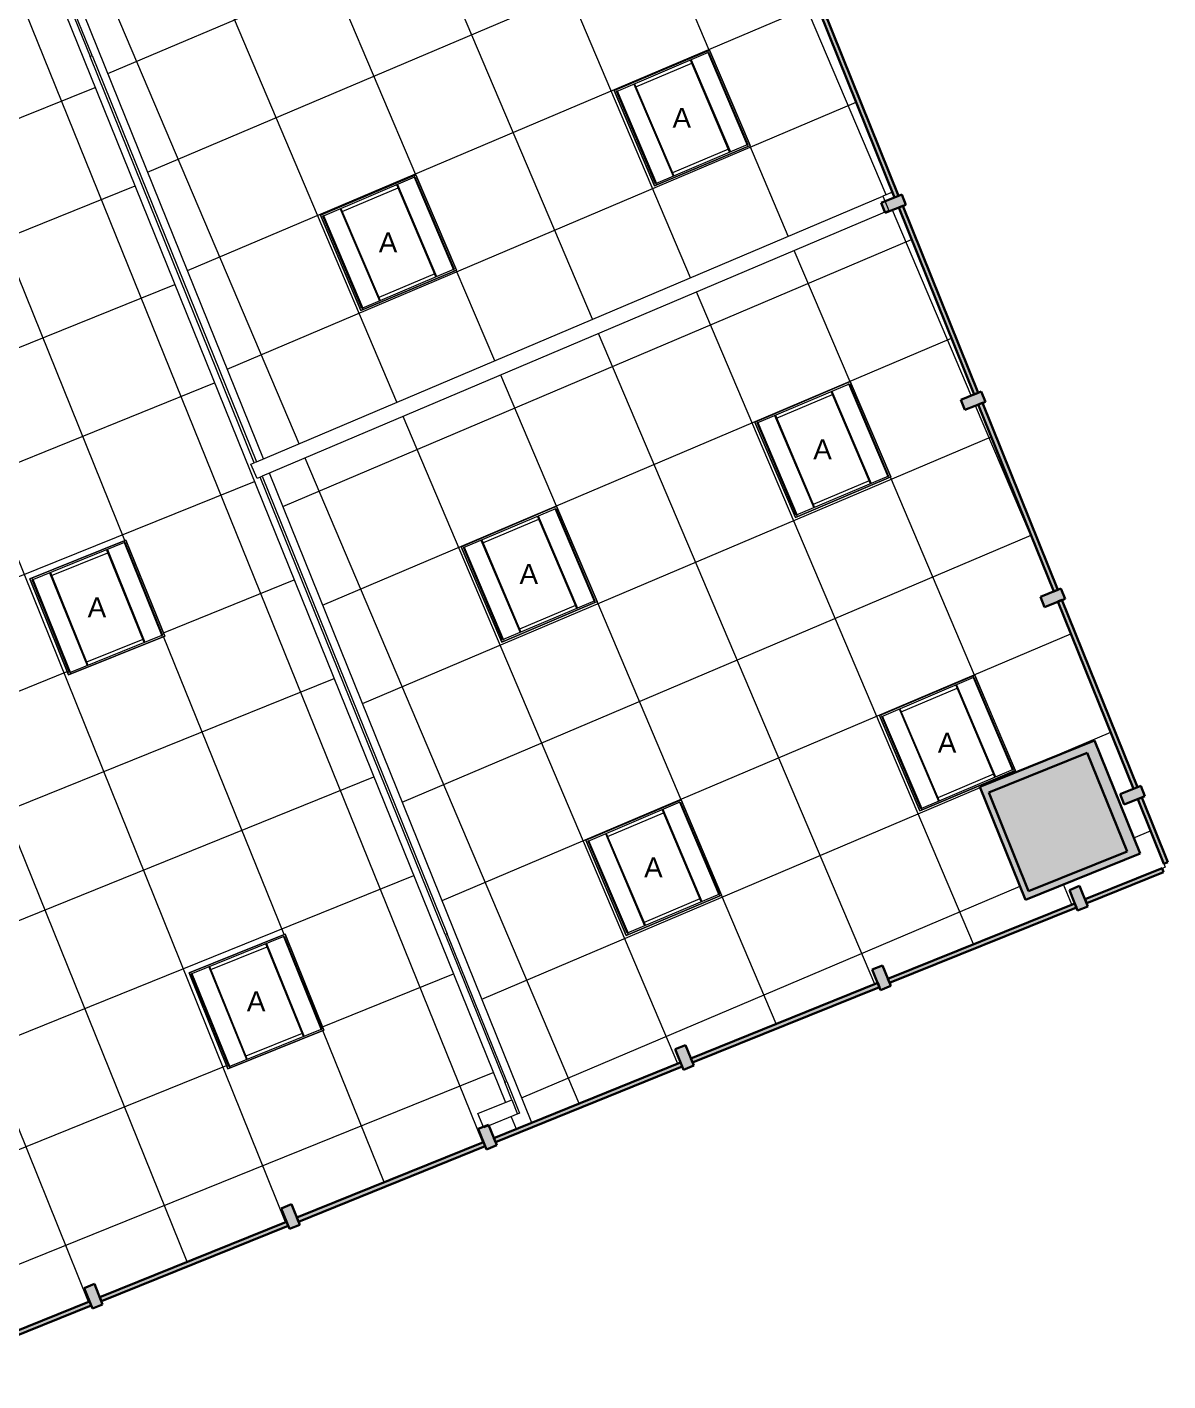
# Model space of a CAD drawing. Header units: inches. Extents: x 2359 to 5358, y 32 to 2545.
# Drawn here: x 5100.1 to 5357.8, y 154.7 to 460.5 of the extents above; entities that cross this region are included whole.
import ezdxf

# ---------------------------------------------------------------- set-up
doc = ezdxf.new("R2010")
doc.units = ezdxf.units.IN
doc.header["$MEASUREMENT"] = 0
for name, color, linetype, lineweight in [('A-CLNG', 13, 'Continuous', 18), ('A-CLNG-PATT', 13, 'Continuous', 18), ('A-GLAZ-CURT', 52, 'Continuous', 18), ('A-GLAZ-CWMG', 51, 'Continuous', 18), ('A-WALL', 113, 'Continuous', 18), ('A-WALL-PATT', 111, 'Continuous', 18), ('E-LITE-EQPM', 33, 'Continuous', 9), ('E-LITE-EQPM-IDEN', 33, 'Continuous', 9), ('I-WALL', 2, 'Continuous', 18), ('S-COLS', 52, 'Continuous', 18)]:
    doc.layers.add(name, color=color, linetype=linetype, lineweight=lineweight)
doc.styles.add('Arial', font='arial.ttf', dxfattribs={"height": 4.5})

# ---------------------------------------------------------------- blocks, each defined once
blk = doc.blocks.new('System Panel - Glazed-4875631-REFLECTED CEILING PLAN')
at = {"layer": 'A-GLAZ-CURT', "lineweight": 9}
blk.add_hatch(color=7, dxfattribs=at).paths.add_polyline_path([(9.37, 1.75), (-9.38, 1.75), (-9.38, 0.75), (9.37, 0.75), (9.37, 0.89)], flags=0)
at = {"layer": 'A-GLAZ-CURT', "color": 8, "lineweight": 30}
for p, q in [((-9.38, 0.75), (-9.38, 1.75)), ((-9.38, 1.75), (9.37, 1.75)), ((9.37, 0.75), (-9.38, 0.75)), ((9.37, 1.75), (9.37, 0.75))]:
    blk.add_line(p, q, dxfattribs=at)
blk = doc.blocks.new('System Panel - Glazed-4861171-REFLECTED CEILING PLAN')
at = {"layer": 'A-GLAZ-CURT', "lineweight": 9}
blk.add_hatch(color=7, dxfattribs=at).paths.add_polyline_path([(22.75, 0.75), (22.75, 1.75), (-22.75, 1.75), (-22.75, 0.75), (-14.09, 0.75)], flags=0)
at = {"layer": 'A-GLAZ-CURT', "color": 8, "lineweight": 30}
for p, q in [((-22.75, 0.75), (-22.75, 1.75)), ((-22.75, 1.75), (22.75, 1.75)), ((22.75, 0.75), (-22.75, 0.75)), ((22.75, 1.75), (22.75, 0.75))]:
    blk.add_line(p, q, dxfattribs=at)
blk = doc.blocks.new('System Panel - Glazed-4875708-REFLECTED CEILING PLAN')
at = {"layer": 'A-GLAZ-CURT', "lineweight": 9}
blk.add_hatch(color=7, dxfattribs=at).paths.add_polyline_path([(22.81, 0.75), (22.81, 1.75), (-22.81, 1.75), (-22.81, 0.75), (18.89, 0.75)], flags=0)
at = {"layer": 'A-GLAZ-CURT', "color": 8, "lineweight": 30}
for p, q in [((-22.81, 0.75), (-22.81, 1.75)), ((-22.81, 1.75), (22.81, 1.75)), ((22.81, 0.75), (-22.81, 0.75)), ((22.81, 1.75), (22.81, 0.75))]:
    blk.add_line(p, q, dxfattribs=at)
blk = doc.blocks.new('System Panel - Glazed-4875702-REFLECTED CEILING PLAN')
at = {"layer": 'A-GLAZ-CURT', "lineweight": 9}
blk.add_hatch(color=7, dxfattribs=at).paths.add_polyline_path([(7.88, 0.75), (7.88, 1.75), (-7.88, 1.75), (-7.88, 0.75), (-5.02, 0.75)], flags=0)
at = {"layer": 'A-GLAZ-CURT', "color": 8, "lineweight": 30}
for p, q in [((-7.88, 0.75), (-7.88, 1.75)), ((-7.88, 1.75), (7.88, 1.75)), ((7.88, 0.75), (-7.88, 0.75)), ((7.88, 1.75), (7.88, 0.75))]:
    blk.add_line(p, q, dxfattribs=at)
blk = doc.blocks.new('Rectangular Mullion - 2_5_ x 5_ rectangular-4861165-REFLECTED CEILING PLAN')
at = {"layer": 'A-GLAZ-CWMG', "lineweight": 9}
blk.add_hatch(color=7, dxfattribs=at).paths.add_polyline_path([(-1.25, -2.5), (-1.25, 2.5), (1.25, 2.5), (1.25, -2.5)], flags=0)
at = {"layer": 'A-GLAZ-CWMG', "color": 8, "lineweight": 30}
for p, q in [((1.25, 2.5), (-1.25, 2.5)), ((-1.25, 2.5), (-1.25, -2.5)), ((1.25, -2.5), (1.25, 2.5)), ((-1.25, -2.5), (1.25, -2.5))]:
    blk.add_line(p, q, dxfattribs=at)
blk = doc.blocks.new('Concrete-Rectangular-Column - 24 x 24-4877178-REFLECTED CEILING PLAN')
at = {"layer": 'S-COLS', "lineweight": 9}
blk.add_hatch(color=7, dxfattribs=at).paths.add_polyline_path([(12, -12), (12, 12), (-12, 12), (-12, -12)], flags=0)
at = {"layer": 'S-COLS', "color": 8, "lineweight": 30}
for p, q in [((-12, 12), (12, 12)), ((-12, -12), (-12, 12)), ((12, 12), (12, -12)), ((12, -12), (-12, -12))]:
    blk.add_line(p, q, dxfattribs=at)
blk = doc.blocks.new('L-Recessed-Axis-Duo - 2 x 2-4559999-REFLECTED CEILING PLAN')
at = {"layer": 'E-LITE-EQPM'}
for p, q in [((-11.7, 11.7), (-11.7, -11.7)), ((11.7, 11.7), (-11.7, 11.7)), ((-11.37, 11.26), (-11.37, 11.27)), ((-11.37, 11.14), (-11.37, 11.26)), ((-11.37, 11.14), (11.38, 11.14)), ((11.32, 11.32), (-11.32, 11.32)), ((-11.32, 11.32), (-11.32, -11.32)), ((11.32, -11.32), (11.32, 11.32)), ((11.38, 11.27), (11.38, 11.26)), ((11.38, 11.26), (11.38, 11.14)), ((11.7, -11.7), (11.7, 11.7)), ((-11.32, 7.03), (11.32, 7.03)), ((-11.32, 7.02), (11.32, 7.02)), ((-11.32, 6.85), (11.32, 6.85)), ((-10.57, 6.86), (-10.57, -6.86)), ((10.57, -6.86), (10.57, 6.86)), ((11.32, -6.85), (-11.32, -6.85)), ((-11.32, -7.02), (11.32, -7.02)), ((-11.32, -7.03), (11.32, -7.03)), ((-11.7, -11.7), (11.7, -11.7)), ((-11.37, -11.26), (-11.37, -11.14)), ((-11.37, -11.14), (11.38, -11.14)), ((-11.37, -11.27), (-11.37, -11.26)), ((-11.32, -11.32), (11.32, -11.32)), ((11.38, -11.14), (11.38, -11.26)), ((11.38, -11.26), (11.38, -11.27))]:
    blk.add_line(p, q, dxfattribs=at)
for points, knots in [([(-11.64, 11.64), (-11.65, 11.65), (-11.65, 11.65), (-11.66, 11.66), (-11.67, 11.67), (-11.68, 11.68), (-11.68, 11.68), (-11.69, 11.69), (-11.69, 11.69), (-11.7, 11.7), (-11.7, 11.7), (-11.7, 11.7), (-11.7, 11.7)], [0, 0, 0, 0, 0.166667, 0.25, 0.333333, 0.416667, 0.5, 0.583333, 0.666667, 0.75, 0.833333, 1, 1, 1, 1]), ([(11.64, 11.64), (11.65, 11.65), (11.65, 11.65), (11.66, 11.66), (11.67, 11.67), (11.68, 11.68), (11.68, 11.68), (11.69, 11.69), (11.69, 11.69), (11.7, 11.7), (11.7, 11.7), (11.7, 11.7), (11.7, 11.7)], [0, 0, 0, 0, 0.166667, 0.25, 0.333333, 0.416667, 0.5, 0.583333, 0.666667, 0.75, 0.833333, 1, 1, 1, 1]), ([(-11.7, -11.7), (-11.7, -11.7), (-11.7, -11.7), (-11.7, -11.7), (-11.69, -11.69), (-11.69, -11.69), (-11.68, -11.68), (-11.68, -11.68), (-11.67, -11.67), (-11.66, -11.66), (-11.65, -11.65), (-11.65, -11.65), (-11.64, -11.64)], [-1, -1, -1, -1, -0.833333, -0.75, -0.666667, -0.583333, -0.5, -0.416667, -0.333333, -0.25, -0.166667, 0, 0, 0, 0]), ([(11.64, -11.64), (11.65, -11.65), (11.65, -11.65), (11.66, -11.66), (11.67, -11.67), (11.68, -11.68), (11.68, -11.68), (11.69, -11.69), (11.69, -11.69), (11.7, -11.7), (11.7, -11.7), (11.7, -11.7), (11.7, -11.7)], [0, 0, 0, 0, 0.166667, 0.25, 0.333333, 0.416667, 0.5, 0.583333, 0.666667, 0.75, 0.833333, 1, 1, 1, 1])]:
    blk.add_open_spline(points, degree=3, knots=knots, dxfattribs=at)
blk = doc.blocks.new('L-Recessed-Axis-Duo - 2 x 2-V8-REFLECTED CEILING PLAN')
at = {"layer": 'E-LITE-EQPM'}
for p, q in [((-11.7, 11.7), (-11.7, -11.7)), ((11.7, 11.7), (-11.7, 11.7)), ((-11.37, 11.26), (-11.37, 11.27)), ((-11.37, 11.14), (-11.37, 11.26)), ((-11.37, 11.14), (11.38, 11.14)), ((11.32, 11.32), (-11.32, 11.32)), ((-11.32, 11.32), (-11.32, -11.32)), ((11.32, -11.32), (11.32, 11.32)), ((11.38, 11.27), (11.38, 11.26)), ((11.38, 11.26), (11.38, 11.14)), ((11.7, -11.7), (11.7, 11.7)), ((-11.32, 7.02), (11.32, 7.02)), ((-11.32, 6.85), (11.32, 6.85)), ((-11.31, 7.03), (11.32, 7.03)), ((-10.57, 6.86), (-10.57, -6.86)), ((10.57, -6.86), (10.57, 6.86)), ((11.32, -6.85), (-11.32, -6.85)), ((-11.32, -7.02), (11.32, -7.02)), ((-11.32, -7.03), (11.32, -7.03)), ((-11.7, -11.7), (11.7, -11.7)), ((-11.37, -11.26), (-11.37, -11.14)), ((-11.37, -11.14), (11.38, -11.14)), ((-11.37, -11.27), (-11.37, -11.26)), ((-11.32, -11.32), (11.32, -11.32)), ((11.38, -11.14), (11.38, -11.26)), ((11.38, -11.26), (11.38, -11.27))]:
    blk.add_line(p, q, dxfattribs=at)
for points, knots in [([(-11.64, 11.64), (-11.65, 11.65), (-11.65, 11.65), (-11.66, 11.66), (-11.67, 11.67), (-11.68, 11.68), (-11.68, 11.68), (-11.69, 11.69), (-11.69, 11.69), (-11.7, 11.7), (-11.7, 11.7), (-11.7, 11.7), (-11.7, 11.7)], [0, 0, 0, 0, 0.166667, 0.25, 0.333333, 0.416667, 0.5, 0.583333, 0.666667, 0.75, 0.833333, 1, 1, 1, 1]), ([(11.64, 11.64), (11.65, 11.65), (11.65, 11.65), (11.66, 11.66), (11.67, 11.67), (11.68, 11.68), (11.68, 11.68), (11.69, 11.69), (11.69, 11.69), (11.7, 11.7), (11.7, 11.7), (11.7, 11.7), (11.7, 11.7)], [0, 0, 0, 0, 0.166667, 0.25, 0.333333, 0.416667, 0.5, 0.583333, 0.666667, 0.75, 0.833333, 1, 1, 1, 1]), ([(-11.7, -11.7), (-11.7, -11.7), (-11.7, -11.7), (-11.7, -11.7), (-11.69, -11.69), (-11.69, -11.69), (-11.68, -11.68), (-11.68, -11.68), (-11.67, -11.67), (-11.66, -11.66), (-11.65, -11.65), (-11.65, -11.65), (-11.64, -11.64)], [-1, -1, -1, -1, -0.833333, -0.75, -0.666667, -0.583333, -0.5, -0.416667, -0.333333, -0.25, -0.166667, 0, 0, 0, 0]), ([(11.64, -11.64), (11.65, -11.65), (11.65, -11.65), (11.66, -11.66), (11.67, -11.67), (11.68, -11.68), (11.68, -11.68), (11.69, -11.69), (11.69, -11.69), (11.7, -11.7), (11.7, -11.7), (11.7, -11.7), (11.7, -11.7)], [0, 0, 0, 0, 0.166667, 0.25, 0.333333, 0.416667, 0.5, 0.583333, 0.666667, 0.75, 0.833333, 1, 1, 1, 1])]:
    blk.add_open_spline(points, degree=3, knots=knots, dxfattribs=at)

msp = doc.modelspace()

# ---------------------------------------------------------------- hatches: boundary and pattern name
at = {"layer": 'A-CLNG-PATT'}
h = msp.add_hatch(dxfattribs=at)
h.set_pattern_fill('FP_1', color=256, style=0, pattern_type=2)
h.set_pattern_definition([(292, (4951.716, 510.087), (-22.2524, -8.9906), []), (202, (4951.716, 510.087), (-8.9906, 22.2524), [])])
h.paths.add_polyline_path([(5073.07, 156.01), (5114.21, 172.62), (5112.99, 175.64), (5115.31, 176.57), (5116.52, 173.56), (5158.71, 190.61), (5157.49, 193.62), (5159.81, 194.56), (5161.03, 191.54), (5203.22, 208.59), (5202, 211.6), (5203.16, 212.07), (5201.94, 215.08), (5208.13, 217.58), (5042.73, 626.96), (5008.73, 613.21), (4959.88, 734.11), (4935.79, 724.39), (4894.76, 825.93), (4827.22, 798.64), (4804.93, 853.82), (4692.89, 808.58), (4737.83, 697.32), (4849.88, 742.57), (4938.27, 523.78), (5008.1, 551.99), (5009.42, 548.74), (4927.75, 515.7), (4953.03, 453.13), (4965.99, 458.37), (4965.99, 458.37), (4976.65, 431.96), (4963.69, 426.73), (5061.65, 184.27), (5073.72, 189.15), (5084.12, 163.42), (5080.87, 162.11), (5080.1, 164.02), (5071.28, 160.45), (5072.67, 156.99)], flags=0)
h.paths.add_polyline_path([(5077.79, 199.08), (5069.02, 220.78), (5090.72, 229.54), (5099.49, 207.84), (5079.57, 199.8)], flags=0)
h.paths.add_polyline_path([(5205.53, 209.52), (5210.57, 211.56), (5209.44, 214.34), (5204.41, 212.3), (5204.71, 211.56)], flags=0)
h.paths.add_polyline_path([(5145.46, 225.12), (5136.69, 246.82), (5158.39, 255.59), (5167.16, 233.89), (5150.81, 227.28)], flags=0)
h.paths.add_polyline_path([(5041.82, 288.09), (5033.06, 309.79), (5054.76, 318.55), (5063.52, 296.85), (5047.19, 290.25)], flags=0)
h.paths.add_polyline_path([(5109.5, 314.13), (5100.73, 335.83), (5122.43, 344.6), (5131.2, 322.9), (5111.95, 315.12)], flags=0)
h.paths.add_polyline_path([(5005.48, 378.04), (4996.71, 399.74), (5018.41, 408.51), (5027.18, 386.81), (5008.33, 379.19)], flags=0)
h.paths.add_polyline_path([(5073.15, 404.09), (5064.39, 425.79), (5086.08, 434.55), (5094.85, 412.85), (5079.57, 406.68)], flags=0)
h.paths.add_polyline_path([(4970.04, 465.9), (4961.27, 487.6), (4982.97, 496.36), (4991.73, 474.67), (4972.37, 466.84)], flags=0)
h.paths.add_polyline_path([(5037.56, 492.19), (5028.79, 513.89), (5050.49, 522.66), (5059.25, 500.96), (5040.71, 493.47)], flags=0)
h.paths.add_polyline_path([(4956.19, 564.19), (4947.42, 585.89), (4969.12, 594.65), (4977.88, 572.95), (4956.52, 564.32)], flags=0)
h.paths.add_polyline_path([(4919.68, 653.79), (4910.91, 675.49), (4932.61, 684.25), (4941.38, 662.55), (4924.13, 655.59)], flags=0)
h.paths.add_polyline_path([(4754.71, 740.59), (4736.35, 786.03), (4737.97, 786.68), (4756.33, 741.25), (4754.88, 740.67)], flags=0)
h.paths.add_polyline_path([(4883.7, 742.36), (4874.93, 764.05), (4896.63, 772.82), (4905.39, 751.12), (4887.52, 743.9)], flags=0)
h.paths.add_polyline_path([(4798.7, 758.34), (4780.34, 803.78), (4781.97, 804.43), (4800.32, 759)], flags=0)
h = msp.add_hatch(dxfattribs=at)
h.set_pattern_fill('FP_6', color=256, style=0, pattern_type=2)
h.set_pattern_definition([(203, (5200.52, 458.766), (-9.3775, 22.092), []), (113, (5200.52, 458.766), (22.092, 9.3775), [])])
h.paths.add_polyline_path([(5153.52, 362.93), (5295.54, 423.21), (5278.97, 464.19), (5275.97, 462.98), (5275.03, 465.3), (5278.04, 466.52), (5260.99, 508.7), (5257.98, 507.48), (5257.05, 509.8), (5260.06, 511.02), (5243.19, 552.77), (5101.17, 492.48), (5153.51, 362.94)], flags=0)
h.paths.add_polyline_path([(5175.52, 396.43), (5166.38, 417.97), (5187.92, 427.11), (5197.06, 405.57), (5176.72, 396.94)], flags=0)
h.paths.add_polyline_path([(5241.85, 424.58), (5232.71, 446.13), (5254.25, 455.27), (5263.4, 433.73), (5247.96, 427.18)], flags=0)
h.paths.add_polyline_path([(5147.05, 462.56), (5137.91, 484.1), (5159.45, 493.25), (5168.59, 471.71), (5150.81, 464.16)], flags=0)
h.paths.add_polyline_path([(5213.66, 490.84), (5204.52, 512.38), (5226.06, 521.52), (5235.21, 499.98), (5215.58, 491.65)], flags=0)
h = msp.add_hatch(dxfattribs=at)
h.set_pattern_fill('FP_7', color=256, style=0, pattern_type=2)
h.set_pattern_definition([(293, (5260.485, 317.495), (-22.092, -9.3775), []), (203, (5260.485, 317.495), (-9.3775, 22.092), [])])
h.paths.add_polyline_path([(5214.1, 212.98), (5247.72, 226.57), (5246.5, 229.58), (5248.82, 230.52), (5250.04, 227.5), (5292.23, 244.55), (5291.01, 247.56), (5293.33, 248.5), (5294.54, 245.49), (5336.73, 262.53), (5335.51, 265.54), (5337.83, 266.48), (5339.05, 263.47), (5356.43, 270.49), (5356.47, 270.4), (5357.16, 270.68), (5350.94, 286.07), (5347.93, 284.85), (5347, 287.17), (5350.01, 288.39), (5332.92, 330.68), (5329.91, 329.47), (5328.97, 331.78), (5331.99, 333), (5314.93, 375.18), (5311.93, 373.97), (5310.99, 376.29), (5314, 377.51), (5296.96, 419.69), (5293.95, 418.48), (5293.86, 418.7), (5154.83, 359.68), (5213.31, 214.92)], flags=0)
h.paths.add_polyline_path([(5235.44, 255.26), (5226.3, 276.8), (5247.84, 285.95), (5256.98, 264.41), (5241.48, 257.83)], flags=0)
h.paths.add_polyline_path([(5325.62, 263.34), (5315.32, 288.84), (5341.18, 299.29), (5351.48, 273.79), (5327.56, 264.12)], flags=0)
h.paths.add_polyline_path([(5301.78, 283.42), (5292.63, 304.96), (5314.17, 314.1), (5323.32, 292.56), (5306.25, 285.32)], flags=0)
h.paths.add_polyline_path([(5207.31, 321.54), (5198.17, 343.08), (5219.71, 352.22), (5228.85, 330.68), (5209.1, 322.3)], flags=0)
h.paths.add_polyline_path([(5273.64, 349.69), (5264.5, 371.24), (5286.04, 380.38), (5295.19, 358.84), (5277.66, 351.4)], flags=0)
at = {"layer": 'A-WALL-PATT', "lineweight": 9}
for points in [[(5316.63, 285.6), (5317.88, 286.1), (5317.3, 287.54), (5339.55, 296.53), (5340.13, 295.09), (5342.49, 296.05), (5341.18, 299.29), (5315.32, 288.84), (5316.1, 286.91)], [(5348.24, 272.47), (5351.48, 273.79), (5342.49, 296.05), (5340.13, 295.09), (5348.54, 274.28), (5347.66, 273.92), (5348.12, 272.76)], [(5324.31, 266.58), (5325.56, 267.09), (5317.88, 286.1), (5316.63, 285.6), (5323.51, 268.57)], [(5325.62, 263.34), (5348.24, 272.47), (5347.66, 273.92), (5326.29, 265.29), (5325.56, 267.09), (5324.31, 266.58), (5324.84, 265.29)]]:
    msp.add_hatch(color=7, dxfattribs=at).paths.add_polyline_path(points, flags=0)

# ---------------------------------------------------------------- linework, layer by layer
at = {"layer": 'A-CLNG'}
for p, q in [((5042.73, 626.96), (5208.13, 217.58)), ((5153.52, 362.93), (5101.17, 492.48)), ((5254.25, 455.27), (5232.71, 446.13)), ((5263.4, 433.73), (5254.25, 455.27)), ((5232.71, 446.13), (5241.85, 424.58)), ((5241.85, 424.58), (5263.4, 433.73)), ((5187.92, 427.11), (5166.38, 417.97)), ((5197.06, 405.57), (5187.92, 427.11)), ((5295.54, 423.21), (5293.35, 422.28)), ((5166.38, 417.97), (5175.52, 396.43)), ((5175.52, 396.43), (5197.06, 405.57)), ((5286.04, 380.38), (5264.5, 371.24)), ((5295.19, 358.84), (5286.04, 380.38)), ((5264.5, 371.24), (5273.64, 349.69)), ((5214.1, 212.98), (5154.83, 359.68)), ((5273.64, 349.69), (5295.19, 358.84)), ((5219.71, 352.22), (5198.17, 343.08)), ((5228.85, 330.68), (5219.71, 352.22)), ((5122.43, 344.6), (5100.73, 335.83)), ((5131.2, 322.9), (5122.43, 344.6)), ((5198.17, 343.08), (5207.31, 321.54)), ((5100.73, 335.83), (5109.5, 314.13)), ((5207.31, 321.54), (5228.85, 330.68)), ((5109.5, 314.13), (5131.2, 322.9)), ((5314.17, 314.1), (5292.63, 304.96)), ((5323.32, 292.56), (5314.17, 314.1)), ((5292.63, 304.96), (5301.78, 283.42)), ((5301.78, 283.42), (5323.32, 292.56)), ((5247.84, 285.95), (5226.3, 276.8)), ((5256.98, 264.41), (5247.84, 285.95)), ((5226.3, 276.8), (5235.44, 255.26)), ((5357.16, 270.68), (5356.47, 270.4)), ((5356.85, 271.47), (5357.16, 270.68)), ((5235.44, 255.26), (5256.98, 264.41)), ((5158.39, 255.59), (5136.69, 246.82)), ((5167.16, 233.89), (5158.39, 255.59)), ((5136.69, 246.82), (5145.46, 225.12)), ((5145.46, 225.12), (5167.16, 233.89)), ((5209.44, 214.34), (5210.57, 211.56))]:
    msp.add_line(p, q, dxfattribs=at)
at = {"layer": 'A-WALL'}
for p, q in [((5151.89, 362.24), (5151.43, 362.04)), ((5152.74, 358.8), (5153.2, 358.99)), ((5209.58, 218.17), (5210.89, 214.92))]:
    msp.add_line(p, q, dxfattribs=at)
at = {"layer": 'I-WALL', "lineweight": 9}
for p, q in [((5100.85, 487.2), (5114.34, 453.82)), ((5114.8, 454.01), (5101.31, 487.39)), ((5194.5, 255.49), (5207.99, 222.11)), ((5208.45, 222.3), (5194.96, 255.67))]:
    msp.add_line(p, q, dxfattribs=at)
at = {"layer": 'I-WALL'}
for p, q in [((5114.34, 453.82), (5114.8, 454.01)), ((5151.43, 362.04), (5114.34, 453.82)), ((5114.8, 454.01), (5151.89, 362.24)), ((5151.89, 362.24), (5293.35, 422.28)), ((5293.35, 422.28), (5294.72, 419.06)), ((5294.72, 419.06), (5153.2, 358.99)), ((5150.67, 361.72), (5151.43, 362.04)), ((5152.04, 358.5), (5150.67, 361.72)), ((5152.74, 358.8), (5152.04, 358.5)), ((5194.5, 255.49), (5152.74, 358.8)), ((5153.2, 358.99), (5194.96, 255.67)), ((5194.96, 255.67), (5194.5, 255.49)), ((5207.99, 222.11), (5208.45, 222.3)), ((5209.58, 218.17), (5207.99, 222.11)), ((5208.45, 222.3), (5211.36, 215.11)), ((5201.94, 215.08), (5209.58, 218.17)), ((5203.25, 211.84), (5201.94, 215.08)), ((5211.36, 215.11), (5203.25, 211.84))]:
    msp.add_line(p, q, dxfattribs=at)
at = {"layer": 'I-WALL', "color": 8, "lineweight": 30}
for p, q in [((5315.32, 288.84), (5341.18, 299.29)), ((5341.18, 299.29), (5351.48, 273.79)), ((5325.62, 263.34), (5315.32, 288.84)), ((5351.48, 273.79), (5325.62, 263.34))]:
    msp.add_line(p, q, dxfattribs=at)

# ---------------------------------------------------------------- block references
at = {"layer": 'A-GLAZ-CURT', "lineweight": 9}
for name, p, rotation in [('System Panel - Glazed-4861171-REFLECTED CEILING PLAN', (5286.81, 442.82), 291.9999999999997), ('System Panel - Glazed-4861171-REFLECTED CEILING PLAN', (5304.79, 398.32), 291.9999999999997), ('System Panel - Glazed-4861171-REFLECTED CEILING PLAN', (5322.77, 353.81), 291.9999999999997), ('System Panel - Glazed-4875708-REFLECTED CEILING PLAN', (5340.77, 309.25), 291.9999999999997), ('System Panel - Glazed-4875702-REFLECTED CEILING PLAN', (5353.2, 278.49), 291.9999999999997), ('System Panel - Glazed-4875631-REFLECTED CEILING PLAN', (5347.46, 267.67), 201.9999999999998), ('System Panel - Glazed-4861171-REFLECTED CEILING PLAN', (5315.36, 254.7), 201.9999999999998), ('System Panel - Glazed-4861171-REFLECTED CEILING PLAN', (5270.85, 236.72), 201.9999999999998), ('System Panel - Glazed-4861171-REFLECTED CEILING PLAN', (5226.35, 218.74), 201.9999999999998), ('System Panel - Glazed-4861171-REFLECTED CEILING PLAN', (5181.84, 200.76), 201.9999999999998), ('System Panel - Glazed-4861171-REFLECTED CEILING PLAN', (5137.34, 182.78), 201.9999999999998), ('System Panel - Glazed-4861171-REFLECTED CEILING PLAN', (5092.83, 164.8), 201.9999999999998)]:
    msp.add_blockref(name, p, dxfattribs=dict(at, rotation=rotation))
at = {"layer": 'A-GLAZ-CWMG', "lineweight": 9, "extrusion": (0, 0, -1)}
for p, rotation in [((-5295.8, 420.57), 248.0000000000003), ((-5313.78, 376.07), 248.0000000000003), ((-5331.76, 331.56), 248.0000000000003), ((-5349.78, 286.95), 248.0000000000003), ((-5337.61, 263.69), 338.0000000000002), ((-5293.1, 245.71), 338.0000000000002), ((-5248.6, 227.73), 338.0000000000002), ((-5204.09, 209.75), 338.0000000000002), ((-5159.59, 191.77), 338.0000000000002), ((-5115.08, 173.79), 338.0000000000002)]:
    msp.add_blockref('Rectangular Mullion - 2_5_ x 5_ rectangular-4861165-REFLECTED CEILING PLAN', p, dxfattribs=dict(at, rotation=rotation))
at = {"layer": 'E-LITE-EQPM', "extrusion": (0, 0, -1)}
for name, p, rotation in [('L-Recessed-Axis-Duo - 2 x 2-4559999-REFLECTED CEILING PLAN', (-5248.05, 439.93), 247.0000000000002), ('L-Recessed-Axis-Duo - 2 x 2-4559999-REFLECTED CEILING PLAN', (-5181.72, 411.77), 247.0000000000002), ('L-Recessed-Axis-Duo - 2 x 2-4559999-REFLECTED CEILING PLAN', (-5279.84, 365.04), 247.0000000000002), ('L-Recessed-Axis-Duo - 2 x 2-V8-REFLECTED CEILING PLAN', (-5213.51, 336.88), 247.0000000000002), ('L-Recessed-Axis-Duo - 2 x 2-4559999-REFLECTED CEILING PLAN', (-5115.96, 329.36), 248.0000000000003), ('L-Recessed-Axis-Duo - 2 x 2-4559999-REFLECTED CEILING PLAN', (-5307.97, 298.76), 247.0000000000002), ('L-Recessed-Axis-Duo - 2 x 2-4559999-REFLECTED CEILING PLAN', (-5241.64, 270.6), 247.0000000000002), ('L-Recessed-Axis-Duo - 2 x 2-4559999-REFLECTED CEILING PLAN', (-5151.93, 240.35), 248.0000000000003)]:
    msp.add_blockref(name, p, dxfattribs=dict(at, rotation=rotation))
at = {"layer": 'S-COLS', "lineweight": 9, "rotation": 22.00000000000059}
msp.add_blockref('Concrete-Rectangular-Column - 24 x 24-4877178-REFLECTED CEILING PLAN', (5332.92, 280.91), dxfattribs=at)

# ---------------------------------------------------------------- texts
at = {"layer": 'E-LITE-EQPM-IDEN', "char_height": 4.5, "width": 5.151, "attachment_point": 1, "style": 'Arial'}
for insert in [(5245.88, 442.22), (5179.54, 414.07), (5277.67, 367.33), (5211.33, 339.18), (5113.79, 331.66), (5305.8, 301.06), (5239.47, 272.9), (5149.75, 242.65)]:
    msp.add_mtext('A', dxfattribs=dict(at, insert=insert))

doc.saveas('drawing.dxf')
